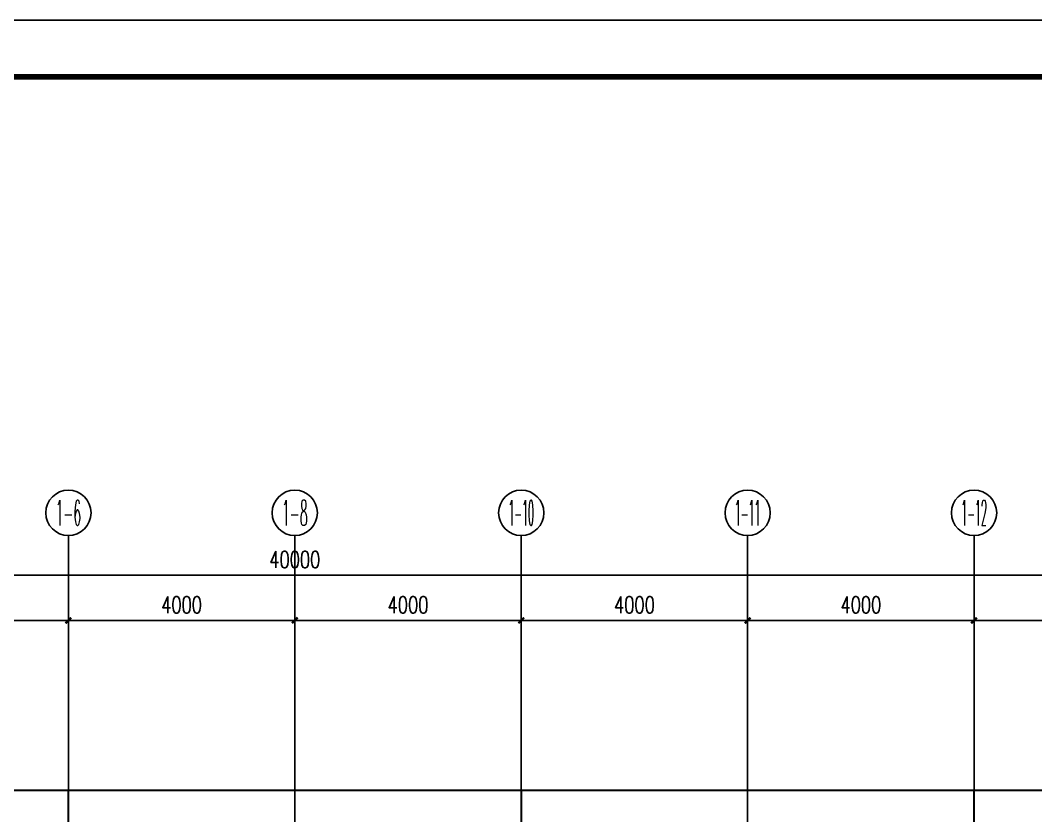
# Model space of a CAD drawing. Extents: x -6243262 to 3079315, y -2914302 to 172723.
# Drawn here: x -5467489 to -5449551, y -771823 to -757772 of the extents above; entities that cross this region are included whole.
import ezdxf
from ezdxf.enums import TextEntityAlignment as Align

# ---------------------------------------------------------------- set-up
doc = ezdxf.new("R2010")
doc.units = 0
doc.header["$LTSCALE"] = 1000
for name, color, linetype in [('AXIS', 3, 'Continuous'), ('AXIS_TEXT', 7, 'Continuous'), ('DOTE', 24, 'Continuous'), ('PUB_TITLE', 4, 'Continuous'), ('WALL-PARAPET', 6, 'Continuous'), ('WIRE-避雷', 4, 'Continuous')]:
    doc.layers.add(name, color=color, linetype=linetype)
doc.styles.add('_TCH_AXIS', font='COMPLEX', dxfattribs={"bigfont": 'GBCBIG'})
doc.styles.add('_TCH_DIM_T3', font='SIMPLEX', dxfattribs={"width": 0.705882, "bigfont": 'GBCBIG'})
doc.styles.add('COMPLEX', font='COMPLEX')
doc.styles.add('TG_LINETYPE_THUND', font='SIMPLEX', dxfattribs={"width": 0.8, "height": 5.5, "bigfont": 'HZTXT'})
doc.linetypes.add('TG_×2', pattern='A,0.75,0,["×",TG_LINETYPE_THUND,S=0.1,R=0,X=-0.23,Y=-0.21],0.65,-0.13,0.13,-0.13', length=2)
doc.dimstyles.new('_TCH_ARCH&&100', dxfattribs={"dimtxt": 297.5, "dimasz": 100, "dimexe": 250, "dimexo": 300, "dimgap": 126.25, "dimtad": 1, "dimdec": 0, "dimzin": 0, "dimdsep": 46, "dimtxsty": '_TCH_DIM_T3', "dimblk": 'ARCHTICK', "dimcen": 0.09, "dimclrt": 7, "dimazin": 2, "dimtfac": 1, "dimtdec": 0, "dimtix": 1, "dimtmove": 2, "dimatfit": 3, "dimfxl": 0, "dimtolj": 1, "dimtzin": 0, "dimarcsym": 0})

# ---------------------------------------------------------------- blocks, each defined once
blk = doc.blocks.new('_ArchTick')
at = {"color": 0, "linetype": 'ByBlock', "const_width": 0.4}
blk.add_lwpolyline([(-0.5, -0.5), (0.5, 0.5)], dxfattribs=at)
blk = doc.blocks.new('*D362')
at = {"layer": 'AXIS', "color": 0, "lineweight": -2, "transparency": 16777216}
for p, q in [((1707117, -715681), (1707117, -713231)), ((1715117, -715681), (1715117, -713231)), ((1707117, -713481), (1715117, -713481))]:
    blk.add_line(p, q, dxfattribs=at)
at = {"layer": 'Defpoints', "color": 0, "transparency": 16777216}
for p in [(1715117, -713481), (1707117, -715981), (1715117, -715981)]:
    blk.add_point(p, dxfattribs=at)
at = {"layer": 'AXIS', "color": 0, "lineweight": -2, "transparency": 16777216, "xscale": 100, "yscale": 100, "zscale": 100, "rotation": 180}
blk.add_blockref('_ArchTick', (1707117, -713481), dxfattribs=at)
at = {"layer": 'AXIS', "color": 0, "lineweight": -2, "transparency": 16777216, "xscale": 100, "yscale": 100, "zscale": 100}
blk.add_blockref('_ArchTick', (1715117, -713481), dxfattribs=at)
at = {"layer": 'AXIS', "color": 7, "transparency": 16777216, "insert": (1711117, -713206), "char_height": 297.5, "attachment_point": 5, "style": '_TCH_DIM_T3'}
blk.add_mtext('\\A1;8000', dxfattribs=at)
blk = doc.blocks.new('*D363')
at = {"layer": 'AXIS', "color": 0, "lineweight": -2, "transparency": 16777216}
for p, q in [((1703117, -715681), (1703117, -713231)), ((1707117, -715681), (1707117, -713231)), ((1703117, -713481), (1707117, -713481))]:
    blk.add_line(p, q, dxfattribs=at)
at = {"layer": 'Defpoints', "color": 0, "transparency": 16777216}
for p in [(1707117, -713481), (1703117, -715981), (1707117, -715981)]:
    blk.add_point(p, dxfattribs=at)
at = {"layer": 'AXIS', "color": 0, "lineweight": -2, "transparency": 16777216, "xscale": 100, "yscale": 100, "zscale": 100, "rotation": 180}
blk.add_blockref('_ArchTick', (1703117, -713481), dxfattribs=at)
at = {"layer": 'AXIS', "color": 0, "lineweight": -2, "transparency": 16777216, "xscale": 100, "yscale": 100, "zscale": 100}
blk.add_blockref('_ArchTick', (1707117, -713481), dxfattribs=at)
at = {"layer": 'AXIS', "color": 7, "transparency": 16777216, "insert": (1705117, -713206), "char_height": 297.5, "attachment_point": 5, "style": '_TCH_DIM_T3'}
blk.add_mtext('\\A1;4000', dxfattribs=at)
blk = doc.blocks.new('*D364')
at = {"layer": 'AXIS', "color": 0, "lineweight": -2, "transparency": 16777216}
for p, q in [((1699117, -715681), (1699117, -713231)), ((1703117, -715681), (1703117, -713231)), ((1699117, -713481), (1703117, -713481))]:
    blk.add_line(p, q, dxfattribs=at)
at = {"layer": 'Defpoints', "color": 0, "transparency": 16777216}
for p in [(1703117, -713481), (1699117, -715981), (1703117, -715981)]:
    blk.add_point(p, dxfattribs=at)
at = {"layer": 'AXIS', "color": 0, "lineweight": -2, "transparency": 16777216, "xscale": 100, "yscale": 100, "zscale": 100, "rotation": 180}
blk.add_blockref('_ArchTick', (1699117, -713481), dxfattribs=at)
at = {"layer": 'AXIS', "color": 0, "lineweight": -2, "transparency": 16777216, "xscale": 100, "yscale": 100, "zscale": 100}
blk.add_blockref('_ArchTick', (1703117, -713481), dxfattribs=at)
at = {"layer": 'AXIS', "color": 7, "transparency": 16777216, "insert": (1701117, -713206), "char_height": 297.5, "attachment_point": 5, "style": '_TCH_DIM_T3'}
blk.add_mtext('\\A1;4000', dxfattribs=at)
blk = doc.blocks.new('*D365')
at = {"layer": 'AXIS', "color": 0, "lineweight": -2, "transparency": 16777216}
for p, q in [((1695117, -715681), (1695117, -713231)), ((1699117, -715681), (1699117, -713231)), ((1695117, -713481), (1699117, -713481))]:
    blk.add_line(p, q, dxfattribs=at)
at = {"layer": 'Defpoints', "color": 0, "transparency": 16777216}
for p in [(1699117, -713481), (1695117, -715981), (1699117, -715981)]:
    blk.add_point(p, dxfattribs=at)
at = {"layer": 'AXIS', "color": 0, "lineweight": -2, "transparency": 16777216, "xscale": 100, "yscale": 100, "zscale": 100, "rotation": 180}
blk.add_blockref('_ArchTick', (1695117, -713481), dxfattribs=at)
at = {"layer": 'AXIS', "color": 0, "lineweight": -2, "transparency": 16777216, "xscale": 100, "yscale": 100, "zscale": 100}
blk.add_blockref('_ArchTick', (1699117, -713481), dxfattribs=at)
at = {"layer": 'AXIS', "color": 7, "transparency": 16777216, "insert": (1697117, -713206), "char_height": 297.5, "attachment_point": 5, "style": '_TCH_DIM_T3'}
blk.add_mtext('\\A1;4000', dxfattribs=at)
blk = doc.blocks.new('*D366')
at = {"layer": 'AXIS', "color": 0, "lineweight": -2, "transparency": 16777216}
for p, q in [((1691117, -715681), (1691117, -713231)), ((1695117, -715681), (1695117, -713231)), ((1691117, -713481), (1695117, -713481))]:
    blk.add_line(p, q, dxfattribs=at)
at = {"layer": 'Defpoints', "color": 0, "transparency": 16777216}
for p in [(1695117, -713481), (1691117, -715981), (1695117, -715981)]:
    blk.add_point(p, dxfattribs=at)
at = {"layer": 'AXIS', "color": 0, "lineweight": -2, "transparency": 16777216, "xscale": 100, "yscale": 100, "zscale": 100, "rotation": 180}
blk.add_blockref('_ArchTick', (1691117, -713481), dxfattribs=at)
at = {"layer": 'AXIS', "color": 0, "lineweight": -2, "transparency": 16777216, "xscale": 100, "yscale": 100, "zscale": 100}
blk.add_blockref('_ArchTick', (1695117, -713481), dxfattribs=at)
at = {"layer": 'AXIS', "color": 7, "transparency": 16777216, "insert": (1693117, -713206), "char_height": 297.5, "attachment_point": 5, "style": '_TCH_DIM_T3'}
blk.add_mtext('\\A1;4000', dxfattribs=at)
blk = doc.blocks.new('*D367')
at = {"layer": 'AXIS', "color": 0, "lineweight": -2, "transparency": 16777216}
for p, q in [((1687117, -715681), (1687117, -713231)), ((1691117, -715681), (1691117, -713231)), ((1687117, -713481), (1691117, -713481))]:
    blk.add_line(p, q, dxfattribs=at)
at = {"layer": 'Defpoints', "color": 0, "transparency": 16777216}
for p in [(1691117, -713481), (1687117, -715981), (1691117, -715981)]:
    blk.add_point(p, dxfattribs=at)
at = {"layer": 'AXIS', "color": 0, "lineweight": -2, "transparency": 16777216, "xscale": 100, "yscale": 100, "zscale": 100, "rotation": 180}
blk.add_blockref('_ArchTick', (1687117, -713481), dxfattribs=at)
at = {"layer": 'AXIS', "color": 0, "lineweight": -2, "transparency": 16777216, "xscale": 100, "yscale": 100, "zscale": 100}
blk.add_blockref('_ArchTick', (1691117, -713481), dxfattribs=at)
at = {"layer": 'AXIS', "color": 7, "transparency": 16777216, "insert": (1689117, -713206), "char_height": 297.5, "attachment_point": 5, "style": '_TCH_DIM_T3'}
blk.add_mtext('\\A1;4000', dxfattribs=at)
blk = doc.blocks.new('*D371')
at = {"layer": 'AXIS', "color": 0, "lineweight": -2, "transparency": 16777216}
for p, q in [((1675117, -715681), (1675117, -712431)), ((1715117, -715681), (1715117, -712431)), ((1675117, -712681), (1715117, -712681))]:
    blk.add_line(p, q, dxfattribs=at)
at = {"layer": 'Defpoints', "color": 0, "transparency": 16777216}
for p in [(1715117, -712681), (1675117, -715981), (1715117, -715981)]:
    blk.add_point(p, dxfattribs=at)
at = {"layer": 'AXIS', "color": 0, "lineweight": -2, "transparency": 16777216, "xscale": 100, "yscale": 100, "zscale": 100, "rotation": 180}
blk.add_blockref('_ArchTick', (1675117, -712681), dxfattribs=at)
at = {"layer": 'AXIS', "color": 0, "lineweight": -2, "transparency": 16777216, "xscale": 100, "yscale": 100, "zscale": 100}
blk.add_blockref('_ArchTick', (1715117, -712681), dxfattribs=at)
at = {"layer": 'AXIS', "color": 7, "transparency": 16777216, "insert": (1695117, -712406), "char_height": 297.5, "attachment_point": 5, "style": '_TCH_DIM_T3'}
blk.add_mtext('\\A1;40000', dxfattribs=at)
blk = doc.blocks.new('_AXISO')
at = {"color": 0}
blk.add_circle((0, 0), 0.5, dxfattribs=at)
at = {"layer": 'AXIS_TEXT', "color": 0, "style": 'COMPLEX', "width": 1.041667}
blk.add_attdef('A', text='', height=0.56, dxfattribs=at).set_placement((-0.25, -0.28), (0.25, -0.28), align=Align.FIT)
blk = doc.blocks.new('46546')
at = {"layer": 'AXIS', "color": 8}
for p, q in [((1691117, -715980.5), (1691117, -711980.5)), ((1695117, -715980.5), (1695117, -711980.5)), ((1699117, -715980.5), (1699117, -711980.5)), ((1703117, -715980.5), (1703117, -711980.5)), ((1707117, -715980.5), (1707117, -711980.5))]:
    blk.add_line(p, q, dxfattribs=at)
at = {"layer": 'DOTE', "color": 8}
for p, q in [((1691117, -733680.5), (1691117, -715980.5)), ((1695117, -723080.5), (1695117, -715980.5)), ((1699117, -733680.5), (1699117, -715980.5)), ((1703117, -733680.5), (1703117, -715980.5)), ((1707117, -733680.5), (1707117, -715980.5))]:
    blk.add_line(p, q, dxfattribs=at)
at = {"layer": 'WALL-PARAPET', "color": 8}
blk.add_line((1715717, -716480.5), (1680017, -716480.5), dxfattribs=at)
at = {"layer": 'AXIS', "color": 8}
ref = blk.add_blockref('_AXISO', (1691117, -711580.5), dxfattribs=dict(at, xscale=800, yscale=800, zscale=800))
ref.add_attrib('A', '1-6', dxfattribs={"layer": 'AXIS_TEXT', "color": 8, "height": 452.55, "style": '_TCH_AXIS', "width": 0.381818}).set_placement((1690890.8, -711806.8), (1691343.3, -711806.8), align=Align.FIT)
ref = blk.add_blockref('_AXISO', (1695117, -711580.5), dxfattribs=dict(at, xscale=800, yscale=800, zscale=800))
ref.add_attrib('A', '1-8', dxfattribs={"layer": 'AXIS_TEXT', "color": 8, "height": 452.55, "style": '_TCH_AXIS', "width": 0.381818}).set_placement((1694890.8, -711806.8), (1695343.3, -711806.8), align=Align.FIT)
ref = blk.add_blockref('_AXISO', (1699117, -711580.5), dxfattribs=dict(at, xscale=800, yscale=800, zscale=800))
ref.add_attrib('A', '1-10', dxfattribs={"layer": 'AXIS_TEXT', "color": 8, "height": 452.55, "style": '_TCH_AXIS', "width": 0.3}).set_placement((1698890.8, -711806.8), (1699343.3, -711806.8), align=Align.FIT)
ref = blk.add_blockref('_AXISO', (1703117, -711580.5), dxfattribs=dict(at, xscale=800, yscale=800, zscale=800))
ref.add_attrib('A', '1-11', dxfattribs={"layer": 'AXIS_TEXT', "color": 8, "height": 452.55, "style": '_TCH_AXIS', "width": 0.323077}).set_placement((1702890.8, -711806.8), (1703343.3, -711806.8), align=Align.FIT)
ref = blk.add_blockref('_AXISO', (1707117, -711580.5), dxfattribs=dict(at, xscale=800, yscale=800, zscale=800))
ref.add_attrib('A', '1-12', dxfattribs={"layer": 'AXIS_TEXT', "color": 8, "height": 452.55, "style": '_TCH_AXIS', "width": 0.3}).set_placement((1706890.8, -711806.8), (1707343.3, -711806.8), align=Align.FIT)
for p1, p2, distance, picture, middle in [((1675117, -715980.5), (1715117, -715980.5), 3300, '*D371', (1695117, -712405.5)), ((1687117, -715980.5), (1691117, -715980.5), 2500, '*D367', (1689117, -713205.5)), ((1691117, -715980.5), (1695117, -715980.5), 2500, '*D366', (1693117, -713205.5)), ((1695117, -715980.5), (1699117, -715980.5), 2500, '*D365', (1697117, -713205.5)), ((1699117, -715980.5), (1703117, -715980.5), 2500, '*D364', (1701117, -713205.5)), ((1703117, -715980.5), (1707117, -715980.5), 2500, '*D363', (1705117, -713205.5)), ((1707117, -715980.5), (1715117, -715980.5), 2500, '*D362', (1711117, -713205.5))]:
    dim = blk.add_aligned_dim(p1=p1, p2=p2, distance=distance, dimstyle='_TCH_ARCH&&100', dxfattribs=at)
    dim.commit()
    dim.dimension.update_dxf_attribs({"geometry": picture, "text_midpoint": middle})

msp = doc.modelspace()

# ---------------------------------------------------------------- linework, layer by layer
at = {"layer": 'PUB_TITLE'}
msp.add_lwpolyline([(-5491013.8, -799772.5), (-5431613.8, -799772.5), (-5431613.8, -757772.5), (-5491013.8, -757772.5)], close=True, dxfattribs=at)
at = {"layer": 'PUB_TITLE', "const_width": 100}
msp.add_lwpolyline([(-5489513.8, -798772.5), (-5432613.8, -798772.5), (-5432613.8, -758772.5), (-5489513.8, -758772.5)], close=True, dxfattribs=at)
at = {"layer": 'WIRE-避雷', "linetype": 'TG_×2', "const_width": 35}
for points in [[(-5482739.8, -771873), (-5477739.8, -771873), (-5477739.8, -771373), (-5442039.8, -771373), (-5442039.8, -780073), (-5442539.8, -780073), (-5442539.8, -786073), (-5458539.8, -786073), (-5458539.8, -787573), (-5461739.8, -787573), (-5461739.8, -786073), (-5479539.8, -786073), (-5479539.8, -787573), (-5482739.8, -787573), (-5482739.8, -771873)], [(-5482539.8, -778973), (-5450739.8, -778973), (-5450639.8, -778973), (-5450639.8, -771373)], [(-5466639.8, -779973), (-5466639.8, -771373)], [(-5458639.8, -779973), (-5458639.8, -771373)]]:
    msp.add_lwpolyline(points, dxfattribs=at)

# ---------------------------------------------------------------- block references
msp.add_blockref('46546', (-7157756.8, -54892.5))

doc.saveas('drawing.dxf')
